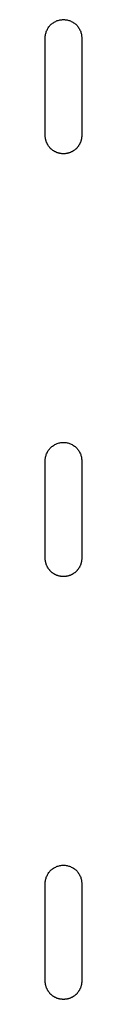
# Model space of a CAD drawing. Header units: inches. Extents: x 4 to 268, y 4 to 172.
# Drawn here: x 54.01 to 54.57, y 93.08 to 108.14 of the extents above; entities that cross this region are included whole.
import ezdxf

# ---------------------------------------------------------------- set-up
doc = ezdxf.new("R2010")
doc.units = ezdxf.units.IN
doc.header["$MEASUREMENT"] = 0

msp = doc.modelspace()

# ---------------------------------------------------------------- linework, layer by layer
at = {"layer": 'OUTLINE'}
for p, q in [((54.04, 107.994), (54.047, 108.006)), ((54.047, 108.006), (54.054, 108.017)), ((54.054, 108.017), (54.062, 108.029)), ((54.062, 108.029), (54.071, 108.04)), ((54.071, 108.04), (54.08, 108.05)), ((54.08, 108.05), (54.089, 108.06)), ((54.089, 108.06), (54.099, 108.07)), ((54.099, 108.07), (54.11, 108.079)), ((54.11, 108.079), (54.121, 108.087)), ((54.121, 108.087), (54.132, 108.095)), ((54.132, 108.095), (54.144, 108.102)), ((54.144, 108.102), (54.156, 108.109)), ((54.156, 108.109), (54.168, 108.115)), ((54.168, 108.115), (54.181, 108.121)), ((54.181, 108.121), (54.193, 108.126)), ((54.193, 108.126), (54.207, 108.13)), ((54.207, 108.13), (54.22, 108.134)), ((54.22, 108.134), (54.233, 108.137)), ((54.233, 108.137), (54.247, 108.139)), ((54.247, 108.139), (54.261, 108.141)), ((54.261, 108.141), (54.274, 108.142)), ((54.274, 108.142), (54.288, 108.142)), ((54.288, 108.142), (54.302, 108.142)), ((54.302, 108.142), (54.316, 108.141)), ((54.316, 108.141), (54.329, 108.139)), ((54.329, 108.139), (54.343, 108.137)), ((54.343, 108.137), (54.357, 108.134)), ((54.357, 108.134), (54.37, 108.13)), ((54.37, 108.13), (54.383, 108.126)), ((54.383, 108.126), (54.396, 108.121)), ((54.396, 108.121), (54.408, 108.115)), ((54.408, 108.115), (54.421, 108.109)), ((54.421, 108.109), (54.433, 108.102)), ((54.433, 108.102), (54.444, 108.095)), ((54.444, 108.095), (54.456, 108.087)), ((54.456, 108.087), (54.467, 108.079)), ((54.467, 108.079), (54.477, 108.07)), ((54.477, 108.07), (54.487, 108.06)), ((54.487, 108.06), (54.497, 108.05)), ((54.497, 108.05), (54.506, 108.04)), ((54.506, 108.04), (54.514, 108.029)), ((54.514, 108.029), (54.522, 108.017)), ((54.522, 108.017), (54.529, 108.006)), ((54.529, 108.006), (54.536, 107.994)), ((54.007, 107.875), (54.008, 107.889)), ((54.007, 107.861), (54.007, 107.875)), ((54.007, 106.361), (54.007, 107.861)), ((54.008, 107.889), (54.01, 107.902)), ((54.01, 107.902), (54.012, 107.916)), ((54.012, 107.916), (54.015, 107.929)), ((54.015, 107.929), (54.019, 107.943)), ((54.019, 107.943), (54.023, 107.956)), ((54.023, 107.956), (54.028, 107.969)), ((54.028, 107.969), (54.034, 107.981)), ((54.034, 107.981), (54.04, 107.994)), ((54.536, 107.994), (54.542, 107.981)), ((54.542, 107.981), (54.548, 107.969)), ((54.548, 107.969), (54.553, 107.956)), ((54.553, 107.956), (54.557, 107.943)), ((54.557, 107.943), (54.561, 107.929)), ((54.561, 107.929), (54.564, 107.916)), ((54.564, 107.916), (54.566, 107.902)), ((54.566, 107.902), (54.568, 107.889)), ((54.568, 107.889), (54.569, 107.875)), ((54.569, 107.875), (54.569, 107.861)), ((54.569, 107.861), (54.569, 106.361)), ((54.007, 106.354), (54.007, 106.361)), ((54.007, 106.347), (54.007, 106.354)), ((54.008, 106.34), (54.007, 106.347)), ((54.569, 106.361), (54.569, 106.354)), ((54.569, 106.354), (54.569, 106.347)), ((54.569, 106.347), (54.569, 106.34)), ((54.008, 106.334), (54.008, 106.34)), ((54.009, 106.327), (54.008, 106.334)), ((54.01, 106.32), (54.009, 106.327)), ((54.011, 106.313), (54.01, 106.32)), ((54.012, 106.306), (54.011, 106.313)), ((54.014, 106.299), (54.012, 106.306)), ((54.015, 106.293), (54.014, 106.299)), ((54.017, 106.286), (54.015, 106.293)), ((54.019, 106.279), (54.017, 106.286)), ((54.021, 106.273), (54.019, 106.279)), ((54.023, 106.266), (54.021, 106.273)), ((54.026, 106.26), (54.023, 106.266)), ((54.028, 106.253), (54.026, 106.26)), ((54.031, 106.247), (54.028, 106.253)), ((54.034, 106.241), (54.031, 106.247)), ((54.037, 106.235), (54.034, 106.241)), ((54.04, 106.229), (54.037, 106.235)), ((54.043, 106.222), (54.04, 106.229)), ((54.047, 106.217), (54.043, 106.222)), ((54.051, 106.211), (54.047, 106.217)), ((54.054, 106.205), (54.051, 106.211)), ((54.058, 106.199), (54.054, 106.205)), ((54.062, 106.194), (54.058, 106.199)), ((54.066, 106.188), (54.062, 106.194)), ((54.514, 106.194), (54.51, 106.188)), ((54.518, 106.199), (54.514, 106.194)), ((54.522, 106.205), (54.518, 106.199)), ((54.526, 106.211), (54.522, 106.205)), ((54.529, 106.217), (54.526, 106.211)), ((54.533, 106.222), (54.529, 106.217)), ((54.536, 106.229), (54.533, 106.222)), ((54.539, 106.235), (54.536, 106.229)), ((54.542, 106.241), (54.539, 106.235)), ((54.545, 106.247), (54.542, 106.241)), ((54.548, 106.253), (54.545, 106.247)), ((54.551, 106.26), (54.548, 106.253)), ((54.553, 106.266), (54.551, 106.26)), ((54.555, 106.273), (54.553, 106.266)), ((54.557, 106.279), (54.555, 106.273)), ((54.559, 106.286), (54.557, 106.279)), ((54.561, 106.293), (54.559, 106.286)), ((54.563, 106.299), (54.561, 106.293)), ((54.564, 106.306), (54.563, 106.299)), ((54.565, 106.313), (54.564, 106.306)), ((54.566, 106.32), (54.565, 106.313)), ((54.567, 106.327), (54.566, 106.32)), ((54.568, 106.334), (54.567, 106.327)), ((54.569, 106.34), (54.568, 106.334)), ((54.071, 106.183), (54.066, 106.188)), ((54.075, 106.177), (54.071, 106.183)), ((54.08, 106.172), (54.075, 106.177)), ((54.084, 106.167), (54.08, 106.172)), ((54.089, 106.162), (54.084, 106.167)), ((54.094, 106.157), (54.089, 106.162)), ((54.099, 106.153), (54.094, 106.157)), ((54.104, 106.148), (54.099, 106.153)), ((54.11, 106.144), (54.104, 106.148)), ((54.115, 106.139), (54.11, 106.144)), ((54.121, 106.135), (54.115, 106.139)), ((54.126, 106.131), (54.121, 106.135)), ((54.132, 106.127), (54.126, 106.131)), ((54.138, 106.123), (54.132, 106.127)), ((54.144, 106.12), (54.138, 106.123)), ((54.15, 106.116), (54.144, 106.12)), ((54.156, 106.113), (54.15, 106.116)), ((54.162, 106.11), (54.156, 106.113)), ((54.168, 106.107), (54.162, 106.11)), ((54.174, 106.104), (54.168, 106.107)), ((54.181, 106.101), (54.174, 106.104)), ((54.187, 106.099), (54.181, 106.101)), ((54.193, 106.096), (54.187, 106.099)), ((54.2, 106.094), (54.193, 106.096)), ((54.207, 106.092), (54.2, 106.094)), ((54.213, 106.09), (54.207, 106.092)), ((54.22, 106.088), (54.213, 106.09)), ((54.227, 106.087), (54.22, 106.088)), ((54.233, 106.085), (54.227, 106.087)), ((54.24, 106.084), (54.233, 106.085)), ((54.247, 106.083), (54.24, 106.084)), ((54.254, 106.082), (54.247, 106.083)), ((54.261, 106.081), (54.254, 106.082)), ((54.268, 106.081), (54.261, 106.081)), ((54.274, 106.08), (54.268, 106.081)), ((54.281, 106.08), (54.274, 106.08)), ((54.288, 106.08), (54.281, 106.08)), ((54.295, 106.08), (54.288, 106.08)), ((54.302, 106.08), (54.295, 106.08)), ((54.309, 106.081), (54.302, 106.08)), ((54.316, 106.081), (54.309, 106.081)), ((54.323, 106.082), (54.316, 106.081)), ((54.329, 106.083), (54.323, 106.082)), ((54.336, 106.084), (54.329, 106.083)), ((54.343, 106.085), (54.336, 106.084)), ((54.35, 106.087), (54.343, 106.085)), ((54.357, 106.088), (54.35, 106.087)), ((54.363, 106.09), (54.357, 106.088)), ((54.37, 106.092), (54.363, 106.09)), ((54.376, 106.094), (54.37, 106.092)), ((54.383, 106.096), (54.376, 106.094)), ((54.389, 106.099), (54.383, 106.096)), ((54.396, 106.101), (54.389, 106.099)), ((54.402, 106.104), (54.396, 106.101)), ((54.408, 106.107), (54.402, 106.104)), ((54.415, 106.11), (54.408, 106.107)), ((54.421, 106.113), (54.415, 106.11)), ((54.427, 106.116), (54.421, 106.113)), ((54.433, 106.12), (54.427, 106.116)), ((54.439, 106.123), (54.433, 106.12)), ((54.444, 106.127), (54.439, 106.123)), ((54.45, 106.131), (54.444, 106.127)), ((54.456, 106.135), (54.45, 106.131)), ((54.461, 106.139), (54.456, 106.135)), ((54.467, 106.144), (54.461, 106.139)), ((54.472, 106.148), (54.467, 106.144)), ((54.477, 106.153), (54.472, 106.148)), ((54.482, 106.157), (54.477, 106.153)), ((54.487, 106.162), (54.482, 106.157)), ((54.492, 106.167), (54.487, 106.162)), ((54.497, 106.172), (54.492, 106.167)), ((54.501, 106.177), (54.497, 106.172)), ((54.506, 106.183), (54.501, 106.177)), ((54.51, 106.188), (54.506, 106.183)), ((54.054, 101.517), (54.062, 101.529)), ((54.062, 101.529), (54.071, 101.54)), ((54.071, 101.54), (54.08, 101.55)), ((54.08, 101.55), (54.089, 101.56)), ((54.089, 101.56), (54.099, 101.57)), ((54.099, 101.57), (54.11, 101.579)), ((54.11, 101.579), (54.121, 101.587)), ((54.121, 101.587), (54.132, 101.595)), ((54.132, 101.595), (54.144, 101.602)), ((54.144, 101.602), (54.156, 101.609)), ((54.156, 101.609), (54.168, 101.615)), ((54.168, 101.615), (54.181, 101.621)), ((54.181, 101.621), (54.193, 101.626)), ((54.193, 101.626), (54.207, 101.63)), ((54.207, 101.63), (54.22, 101.634)), ((54.22, 101.634), (54.233, 101.637)), ((54.233, 101.637), (54.247, 101.639)), ((54.247, 101.639), (54.261, 101.641)), ((54.261, 101.641), (54.274, 101.642)), ((54.274, 101.642), (54.288, 101.642)), ((54.288, 101.642), (54.302, 101.642)), ((54.302, 101.642), (54.316, 101.641)), ((54.316, 101.641), (54.329, 101.639)), ((54.329, 101.639), (54.343, 101.637)), ((54.343, 101.637), (54.357, 101.634)), ((54.357, 101.634), (54.37, 101.63)), ((54.37, 101.63), (54.383, 101.626)), ((54.383, 101.626), (54.396, 101.621)), ((54.396, 101.621), (54.408, 101.615)), ((54.408, 101.615), (54.421, 101.609)), ((54.421, 101.609), (54.433, 101.602)), ((54.433, 101.602), (54.444, 101.595)), ((54.444, 101.595), (54.456, 101.587)), ((54.456, 101.587), (54.467, 101.579)), ((54.467, 101.579), (54.477, 101.57)), ((54.477, 101.57), (54.487, 101.56)), ((54.487, 101.56), (54.497, 101.55)), ((54.497, 101.55), (54.506, 101.54)), ((54.506, 101.54), (54.514, 101.529)), ((54.514, 101.529), (54.522, 101.517)), ((54.007, 101.375), (54.008, 101.389)), ((54.007, 101.361), (54.007, 101.375)), ((54.008, 101.389), (54.01, 101.402)), ((54.01, 101.402), (54.012, 101.416)), ((54.012, 101.416), (54.015, 101.429)), ((54.015, 101.429), (54.019, 101.443)), ((54.019, 101.443), (54.023, 101.456)), ((54.023, 101.456), (54.028, 101.469)), ((54.028, 101.469), (54.034, 101.481)), ((54.034, 101.481), (54.04, 101.494)), ((54.04, 101.494), (54.047, 101.506)), ((54.047, 101.506), (54.054, 101.517)), ((54.522, 101.517), (54.529, 101.506)), ((54.529, 101.506), (54.536, 101.494)), ((54.536, 101.494), (54.542, 101.481)), ((54.542, 101.481), (54.548, 101.469)), ((54.548, 101.469), (54.553, 101.456)), ((54.553, 101.456), (54.557, 101.443)), ((54.557, 101.443), (54.561, 101.429)), ((54.561, 101.429), (54.564, 101.416)), ((54.564, 101.416), (54.566, 101.402)), ((54.566, 101.402), (54.568, 101.389)), ((54.568, 101.389), (54.569, 101.375)), ((54.569, 101.375), (54.569, 101.361)), ((54.007, 99.861), (54.007, 101.361)), ((54.569, 101.361), (54.569, 99.861)), ((54.007, 99.854), (54.007, 99.861)), ((54.007, 99.847), (54.007, 99.854)), ((54.008, 99.84), (54.007, 99.847)), ((54.008, 99.834), (54.008, 99.84)), ((54.009, 99.827), (54.008, 99.834)), ((54.01, 99.82), (54.009, 99.827)), ((54.011, 99.813), (54.01, 99.82)), ((54.012, 99.806), (54.011, 99.813)), ((54.014, 99.799), (54.012, 99.806)), ((54.015, 99.793), (54.014, 99.799)), ((54.017, 99.786), (54.015, 99.793)), ((54.019, 99.779), (54.017, 99.786)), ((54.021, 99.773), (54.019, 99.779)), ((54.023, 99.766), (54.021, 99.773)), ((54.026, 99.76), (54.023, 99.766)), ((54.028, 99.753), (54.026, 99.76)), ((54.031, 99.747), (54.028, 99.753)), ((54.034, 99.741), (54.031, 99.747)), ((54.037, 99.735), (54.034, 99.741)), ((54.04, 99.729), (54.037, 99.735)), ((54.043, 99.722), (54.04, 99.729)), ((54.047, 99.717), (54.043, 99.722)), ((54.051, 99.711), (54.047, 99.717)), ((54.529, 99.717), (54.526, 99.711)), ((54.533, 99.722), (54.529, 99.717)), ((54.536, 99.729), (54.533, 99.722)), ((54.539, 99.735), (54.536, 99.729)), ((54.542, 99.741), (54.539, 99.735)), ((54.545, 99.747), (54.542, 99.741)), ((54.548, 99.753), (54.545, 99.747)), ((54.551, 99.76), (54.548, 99.753)), ((54.553, 99.766), (54.551, 99.76)), ((54.555, 99.773), (54.553, 99.766)), ((54.557, 99.779), (54.555, 99.773)), ((54.559, 99.786), (54.557, 99.779)), ((54.561, 99.793), (54.559, 99.786)), ((54.563, 99.799), (54.561, 99.793)), ((54.564, 99.806), (54.563, 99.799)), ((54.565, 99.813), (54.564, 99.806)), ((54.566, 99.82), (54.565, 99.813)), ((54.567, 99.827), (54.566, 99.82)), ((54.568, 99.834), (54.567, 99.827)), ((54.569, 99.84), (54.568, 99.834)), ((54.569, 99.861), (54.569, 99.854)), ((54.569, 99.854), (54.569, 99.847)), ((54.569, 99.847), (54.569, 99.84)), ((54.054, 99.705), (54.051, 99.711)), ((54.058, 99.699), (54.054, 99.705)), ((54.062, 99.694), (54.058, 99.699)), ((54.066, 99.688), (54.062, 99.694)), ((54.071, 99.683), (54.066, 99.688)), ((54.075, 99.677), (54.071, 99.683)), ((54.08, 99.672), (54.075, 99.677)), ((54.084, 99.667), (54.08, 99.672)), ((54.089, 99.662), (54.084, 99.667)), ((54.094, 99.657), (54.089, 99.662)), ((54.099, 99.653), (54.094, 99.657)), ((54.104, 99.648), (54.099, 99.653)), ((54.11, 99.644), (54.104, 99.648)), ((54.115, 99.639), (54.11, 99.644)), ((54.121, 99.635), (54.115, 99.639)), ((54.126, 99.631), (54.121, 99.635)), ((54.132, 99.627), (54.126, 99.631)), ((54.138, 99.623), (54.132, 99.627)), ((54.144, 99.62), (54.138, 99.623)), ((54.15, 99.616), (54.144, 99.62)), ((54.156, 99.613), (54.15, 99.616)), ((54.162, 99.61), (54.156, 99.613)), ((54.168, 99.607), (54.162, 99.61)), ((54.174, 99.604), (54.168, 99.607)), ((54.181, 99.601), (54.174, 99.604)), ((54.187, 99.599), (54.181, 99.601)), ((54.193, 99.596), (54.187, 99.599)), ((54.2, 99.594), (54.193, 99.596)), ((54.207, 99.592), (54.2, 99.594)), ((54.213, 99.59), (54.207, 99.592)), ((54.22, 99.588), (54.213, 99.59)), ((54.227, 99.587), (54.22, 99.588)), ((54.233, 99.585), (54.227, 99.587)), ((54.24, 99.584), (54.233, 99.585)), ((54.247, 99.583), (54.24, 99.584)), ((54.254, 99.582), (54.247, 99.583)), ((54.261, 99.581), (54.254, 99.582)), ((54.268, 99.581), (54.261, 99.581)), ((54.274, 99.58), (54.268, 99.581)), ((54.281, 99.58), (54.274, 99.58)), ((54.288, 99.58), (54.281, 99.58)), ((54.295, 99.58), (54.288, 99.58)), ((54.302, 99.58), (54.295, 99.58)), ((54.309, 99.581), (54.302, 99.58)), ((54.316, 99.581), (54.309, 99.581)), ((54.323, 99.582), (54.316, 99.581)), ((54.329, 99.583), (54.323, 99.582)), ((54.336, 99.584), (54.329, 99.583)), ((54.343, 99.585), (54.336, 99.584)), ((54.35, 99.587), (54.343, 99.585)), ((54.357, 99.588), (54.35, 99.587)), ((54.363, 99.59), (54.357, 99.588)), ((54.37, 99.592), (54.363, 99.59)), ((54.376, 99.594), (54.37, 99.592)), ((54.383, 99.596), (54.376, 99.594)), ((54.389, 99.599), (54.383, 99.596)), ((54.396, 99.601), (54.389, 99.599)), ((54.402, 99.604), (54.396, 99.601)), ((54.408, 99.607), (54.402, 99.604)), ((54.415, 99.61), (54.408, 99.607)), ((54.421, 99.613), (54.415, 99.61)), ((54.427, 99.616), (54.421, 99.613)), ((54.433, 99.62), (54.427, 99.616)), ((54.439, 99.623), (54.433, 99.62)), ((54.444, 99.627), (54.439, 99.623)), ((54.45, 99.631), (54.444, 99.627)), ((54.456, 99.635), (54.45, 99.631)), ((54.461, 99.639), (54.456, 99.635)), ((54.467, 99.644), (54.461, 99.639)), ((54.472, 99.648), (54.467, 99.644)), ((54.477, 99.653), (54.472, 99.648)), ((54.482, 99.657), (54.477, 99.653)), ((54.487, 99.662), (54.482, 99.657)), ((54.492, 99.667), (54.487, 99.662)), ((54.497, 99.672), (54.492, 99.667)), ((54.501, 99.677), (54.497, 99.672)), ((54.506, 99.683), (54.501, 99.677)), ((54.51, 99.688), (54.506, 99.683)), ((54.514, 99.694), (54.51, 99.688)), ((54.518, 99.699), (54.514, 99.694)), ((54.522, 99.705), (54.518, 99.699)), ((54.526, 99.711), (54.522, 99.705)), ((54.071, 95.04), (54.08, 95.05)), ((54.08, 95.05), (54.089, 95.06)), ((54.089, 95.06), (54.099, 95.07)), ((54.099, 95.07), (54.11, 95.079)), ((54.11, 95.079), (54.121, 95.087)), ((54.121, 95.087), (54.132, 95.095)), ((54.132, 95.095), (54.144, 95.102)), ((54.144, 95.102), (54.156, 95.109)), ((54.156, 95.109), (54.168, 95.115)), ((54.168, 95.115), (54.181, 95.121)), ((54.181, 95.121), (54.193, 95.126)), ((54.193, 95.126), (54.207, 95.13)), ((54.207, 95.13), (54.22, 95.134)), ((54.22, 95.134), (54.233, 95.137)), ((54.233, 95.137), (54.247, 95.139)), ((54.247, 95.139), (54.261, 95.141)), ((54.261, 95.141), (54.274, 95.142)), ((54.274, 95.142), (54.288, 95.142)), ((54.288, 95.142), (54.302, 95.142)), ((54.302, 95.142), (54.316, 95.141)), ((54.316, 95.141), (54.329, 95.139)), ((54.329, 95.139), (54.343, 95.137)), ((54.343, 95.137), (54.357, 95.134)), ((54.357, 95.134), (54.37, 95.13)), ((54.37, 95.13), (54.383, 95.126)), ((54.383, 95.126), (54.396, 95.121)), ((54.396, 95.121), (54.408, 95.115)), ((54.408, 95.115), (54.421, 95.109)), ((54.421, 95.109), (54.433, 95.102)), ((54.433, 95.102), (54.444, 95.095)), ((54.444, 95.095), (54.456, 95.087)), ((54.456, 95.087), (54.467, 95.079)), ((54.467, 95.079), (54.477, 95.07)), ((54.477, 95.07), (54.487, 95.06)), ((54.487, 95.06), (54.497, 95.05)), ((54.497, 95.05), (54.506, 95.04)), ((54.008, 94.889), (54.01, 94.902)), ((54.01, 94.902), (54.012, 94.916)), ((54.012, 94.916), (54.015, 94.929)), ((54.015, 94.929), (54.019, 94.943)), ((54.019, 94.943), (54.023, 94.956)), ((54.023, 94.956), (54.028, 94.969)), ((54.028, 94.969), (54.034, 94.981)), ((54.034, 94.981), (54.04, 94.994)), ((54.04, 94.994), (54.047, 95.006)), ((54.047, 95.006), (54.054, 95.017)), ((54.054, 95.017), (54.062, 95.029)), ((54.062, 95.029), (54.071, 95.04)), ((54.506, 95.04), (54.514, 95.029)), ((54.514, 95.029), (54.522, 95.017)), ((54.522, 95.017), (54.529, 95.006)), ((54.529, 95.006), (54.536, 94.994)), ((54.536, 94.994), (54.542, 94.981)), ((54.542, 94.981), (54.548, 94.969)), ((54.548, 94.969), (54.553, 94.956)), ((54.553, 94.956), (54.557, 94.943)), ((54.557, 94.943), (54.561, 94.929)), ((54.561, 94.929), (54.564, 94.916)), ((54.564, 94.916), (54.566, 94.902)), ((54.566, 94.902), (54.568, 94.889)), ((54.007, 94.875), (54.008, 94.889)), ((54.007, 94.861), (54.007, 94.875)), ((54.007, 93.361), (54.007, 94.861)), ((54.568, 94.889), (54.569, 94.875)), ((54.569, 94.875), (54.569, 94.861)), ((54.569, 94.861), (54.569, 93.361)), ((54.007, 93.354), (54.007, 93.361)), ((54.007, 93.347), (54.007, 93.354)), ((54.008, 93.34), (54.007, 93.347)), ((54.008, 93.334), (54.008, 93.34)), ((54.009, 93.327), (54.008, 93.334)), ((54.01, 93.32), (54.009, 93.327)), ((54.011, 93.313), (54.01, 93.32)), ((54.012, 93.306), (54.011, 93.313)), ((54.014, 93.299), (54.012, 93.306)), ((54.015, 93.293), (54.014, 93.299)), ((54.017, 93.286), (54.015, 93.293)), ((54.019, 93.279), (54.017, 93.286)), ((54.021, 93.273), (54.019, 93.279)), ((54.023, 93.266), (54.021, 93.273)), ((54.026, 93.26), (54.023, 93.266)), ((54.028, 93.253), (54.026, 93.26)), ((54.031, 93.247), (54.028, 93.253)), ((54.034, 93.241), (54.031, 93.247)), ((54.037, 93.235), (54.034, 93.241)), ((54.542, 93.241), (54.539, 93.235)), ((54.545, 93.247), (54.542, 93.241)), ((54.548, 93.253), (54.545, 93.247)), ((54.551, 93.26), (54.548, 93.253)), ((54.553, 93.266), (54.551, 93.26)), ((54.555, 93.273), (54.553, 93.266)), ((54.557, 93.279), (54.555, 93.273)), ((54.559, 93.286), (54.557, 93.279)), ((54.561, 93.293), (54.559, 93.286)), ((54.563, 93.299), (54.561, 93.293)), ((54.564, 93.306), (54.563, 93.299)), ((54.565, 93.313), (54.564, 93.306)), ((54.566, 93.32), (54.565, 93.313)), ((54.567, 93.327), (54.566, 93.32)), ((54.568, 93.334), (54.567, 93.327)), ((54.569, 93.34), (54.568, 93.334)), ((54.569, 93.361), (54.569, 93.354)), ((54.569, 93.354), (54.569, 93.347)), ((54.569, 93.347), (54.569, 93.34)), ((54.04, 93.229), (54.037, 93.235)), ((54.043, 93.222), (54.04, 93.229)), ((54.047, 93.217), (54.043, 93.222)), ((54.051, 93.211), (54.047, 93.217)), ((54.054, 93.205), (54.051, 93.211)), ((54.058, 93.199), (54.054, 93.205)), ((54.062, 93.194), (54.058, 93.199)), ((54.066, 93.188), (54.062, 93.194)), ((54.071, 93.183), (54.066, 93.188)), ((54.075, 93.177), (54.071, 93.183)), ((54.08, 93.172), (54.075, 93.177)), ((54.084, 93.167), (54.08, 93.172)), ((54.089, 93.162), (54.084, 93.167)), ((54.094, 93.157), (54.089, 93.162)), ((54.099, 93.153), (54.094, 93.157)), ((54.104, 93.148), (54.099, 93.153)), ((54.11, 93.144), (54.104, 93.148)), ((54.115, 93.139), (54.11, 93.144)), ((54.121, 93.135), (54.115, 93.139)), ((54.126, 93.131), (54.121, 93.135)), ((54.132, 93.127), (54.126, 93.131)), ((54.138, 93.123), (54.132, 93.127)), ((54.144, 93.12), (54.138, 93.123)), ((54.15, 93.116), (54.144, 93.12)), ((54.156, 93.113), (54.15, 93.116)), ((54.162, 93.11), (54.156, 93.113)), ((54.168, 93.107), (54.162, 93.11)), ((54.174, 93.104), (54.168, 93.107)), ((54.181, 93.101), (54.174, 93.104)), ((54.187, 93.099), (54.181, 93.101)), ((54.193, 93.096), (54.187, 93.099)), ((54.2, 93.094), (54.193, 93.096)), ((54.207, 93.092), (54.2, 93.094)), ((54.213, 93.09), (54.207, 93.092)), ((54.22, 93.088), (54.213, 93.09)), ((54.227, 93.087), (54.22, 93.088)), ((54.233, 93.085), (54.227, 93.087)), ((54.35, 93.087), (54.343, 93.085)), ((54.357, 93.088), (54.35, 93.087)), ((54.363, 93.09), (54.357, 93.088)), ((54.37, 93.092), (54.363, 93.09)), ((54.376, 93.094), (54.37, 93.092)), ((54.383, 93.096), (54.376, 93.094)), ((54.389, 93.099), (54.383, 93.096)), ((54.396, 93.101), (54.389, 93.099)), ((54.402, 93.104), (54.396, 93.101)), ((54.408, 93.107), (54.402, 93.104)), ((54.415, 93.11), (54.408, 93.107)), ((54.421, 93.113), (54.415, 93.11)), ((54.427, 93.116), (54.421, 93.113)), ((54.433, 93.12), (54.427, 93.116)), ((54.439, 93.123), (54.433, 93.12)), ((54.444, 93.127), (54.439, 93.123)), ((54.45, 93.131), (54.444, 93.127)), ((54.456, 93.135), (54.45, 93.131)), ((54.461, 93.139), (54.456, 93.135)), ((54.467, 93.144), (54.461, 93.139)), ((54.472, 93.148), (54.467, 93.144)), ((54.477, 93.153), (54.472, 93.148)), ((54.482, 93.157), (54.477, 93.153)), ((54.487, 93.162), (54.482, 93.157)), ((54.492, 93.167), (54.487, 93.162)), ((54.497, 93.172), (54.492, 93.167)), ((54.501, 93.177), (54.497, 93.172)), ((54.506, 93.183), (54.501, 93.177)), ((54.51, 93.188), (54.506, 93.183)), ((54.514, 93.194), (54.51, 93.188)), ((54.518, 93.199), (54.514, 93.194)), ((54.522, 93.205), (54.518, 93.199)), ((54.526, 93.211), (54.522, 93.205)), ((54.529, 93.217), (54.526, 93.211)), ((54.533, 93.222), (54.529, 93.217)), ((54.536, 93.229), (54.533, 93.222)), ((54.539, 93.235), (54.536, 93.229)), ((54.24, 93.084), (54.233, 93.085)), ((54.247, 93.083), (54.24, 93.084)), ((54.254, 93.082), (54.247, 93.083)), ((54.261, 93.081), (54.254, 93.082)), ((54.268, 93.081), (54.261, 93.081)), ((54.274, 93.08), (54.268, 93.081)), ((54.281, 93.08), (54.274, 93.08)), ((54.288, 93.08), (54.281, 93.08)), ((54.295, 93.08), (54.288, 93.08)), ((54.302, 93.08), (54.295, 93.08)), ((54.309, 93.081), (54.302, 93.08)), ((54.316, 93.081), (54.309, 93.081)), ((54.323, 93.082), (54.316, 93.081)), ((54.329, 93.083), (54.323, 93.082)), ((54.336, 93.084), (54.329, 93.083)), ((54.343, 93.085), (54.336, 93.084))]:
    msp.add_line(p, q, dxfattribs=at)

doc.saveas('drawing.dxf')
